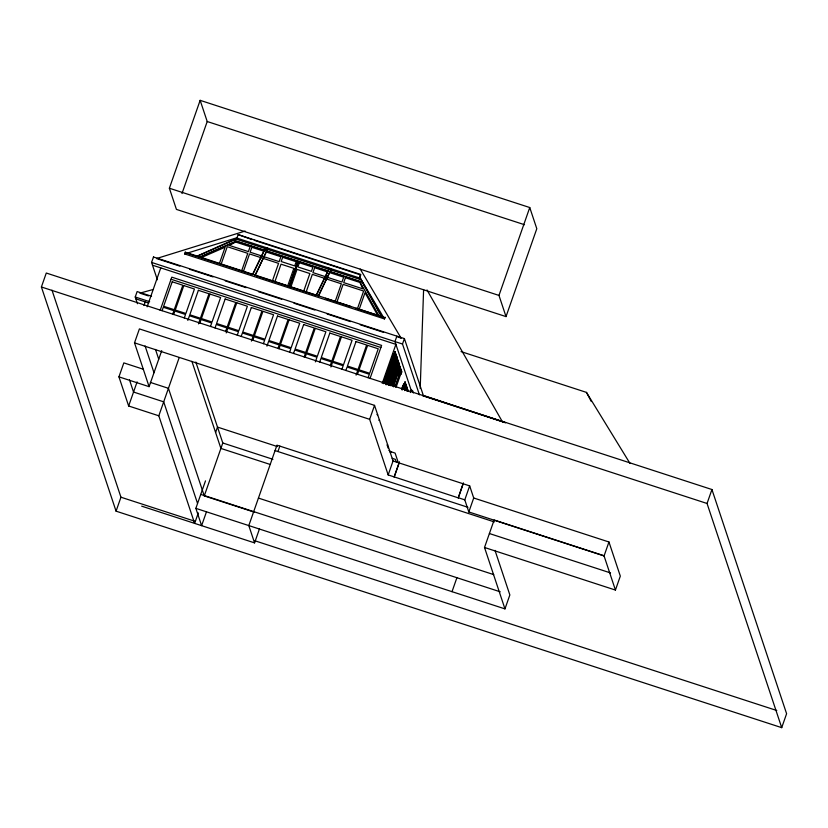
<?xml version="1.0" encoding="UTF-8"?>
<svg xmlns="http://www.w3.org/2000/svg" width="828" height="828" viewBox="0 0 828 828"><rect width="100%" height="100%" fill="white"/><g stroke="black" fill="none" stroke-linecap="round" stroke-linejoin="round"><path stroke-width="1.24" d="M420.2 388.467L423.605 289.5M265.084 249.062L265.302 247.986L267.775 248.783L255.21 275.455M328.778 269.773L328.985 268.696L331.107 269.39L318.542 296.051M41.4 286.985L46.285 273.033L711.935 489.524L786.6 713.705L781.715 727.657L116.065 511.166L41.4 286.985L707.05 503.476L781.715 727.657M169.378 188.225L200.148 100.343L529.754 207.538L536.803 228.714L506.022 316.606L176.426 209.401L169.378 188.225L498.974 295.42L506.022 316.606M137.469 303.731L135.233 296.993L137.127 291.57L151.555 296.258M157.361 279.771L151.576 262.424L153.48 256.99L404.406 338.6L423.336 395.442L505.577 422.735L422.642 395.763M181.984 193.535L207.207 121.519L200.148 100.343M198.306 512.925L194.642 523.389L158.81 415.801L128.65 405.989L118.942 376.854L123.827 362.892L143.13 369.174M143.917 305.532L145.2 301.878M118.942 376.854L149.102 386.666L134.509 342.854L139.404 328.902L374.535 405.368L393.052 460.968L388.166 474.93L458.277 497.866L463.111 483.759M147.125 306.836L160.767 267.889M160.166 310.345L171.789 277.163L381.615 345.4L370.002 378.593M128.65 405.989L137.096 381.884M162.071 310.738L163.292 307.25L173.911 310.697L172.69 314.195M385.092 317.155L384.471 318.935L184.665 253.948L185.286 252.167L385.289 317.755M173.683 314.516L174.905 311.017L185.524 314.474L184.302 317.973M149.102 386.666L161.719 350.648M116.065 511.166L120.95 497.214L51.998 290.183M187.832 320.415L189.467 315.758L200.086 319.215L198.451 323.872M158.81 415.801L179.096 357.872M219.472 263.304L225.112 247.21L201.566 257.477M199.858 323.034L201.08 319.536L211.699 322.992L210.478 326.48M221.242 263.873L227.255 246.692L247.779 253.358L241.755 270.549M200.314 257.032L234.697 242.035L235.048 240.741L327.981 270.963M234.697 242.035L235.048 240.741M328.737 267.951L329.233 269.442L237.419 239.571L236.922 238.091L238.143 234.603L360.563 274.42L360.201 278.343L381.667 316.679M237.419 239.571L237.781 238.526L197.561 256.069M215.021 327.96L216.243 324.462L226.862 327.919L225.64 331.417M243.515 271.129L249.538 253.937L278.56 263.366L272.536 280.557M226.22 332.908L227.855 328.24L238.474 331.697L237.253 335.195M241.186 336.468L242.407 332.98L253.026 336.427L251.401 341.095M215.601 432.516L217.495 427.093L277.421 446.582M252.799 340.246L254.02 336.758L264.639 340.204L263.418 343.703M274.999 281.365L281.023 264.173L293.857 268.344L287.834 285.536M206.503 511.704L201.618 525.656L195.853 508.361L205.489 480.871M254.413 512.201L204.268 495.9L222.794 442.99L195.832 362.033M266.947 346.145L268.582 341.488L279.202 344.945L277.98 348.433M289.024 286.55L297.863 261.306L266.481 251.091M289.521 285.577L297.863 261.306M289.448 286.685L298.287 261.441L361.039 281.851L330.424 271.76M289.945 285.712L298.287 261.441M291.011 286.571L297.035 269.379L309.869 273.55L303.845 290.742M278.974 348.764L280.195 345.266L290.814 348.723L289.593 352.21M306.319 291.549L312.342 274.358L341.353 283.797L335.33 300.988M293.526 353.494L294.747 349.996L305.366 353.452L304.145 356.951M305.139 357.272L306.36 353.773L316.979 357.23L315.354 361.888M277.939 451.55L279.843 446.126M337.099 301.558L343.113 284.366L363.637 291.042L357.613 308.233M141.691 506.167L254.569 542.878L259.454 528.926M319.701 362.012L320.922 358.514L331.542 361.96L330.32 365.459M330.455 269.835L359.838 279.388L359.342 277.908L360.563 274.42M359.631 278.767L359.994 277.711L381.749 316.772M359.838 279.388L360.201 278.343M330.9 366.949L332.535 362.291L343.154 365.738L341.933 369.236M360.987 281.696L360.635 282.99L379.131 315.954M359.373 308.803L365.013 292.708L377.289 314.63M345.866 370.52L347.087 367.021L357.706 370.478L356.081 375.136M357.479 374.297L358.7 370.799L369.319 374.256L368.098 377.744M388.166 474.93L369.65 419.33L374.535 405.368M382.225 383.405L395.898 344.365L152.507 265.198M384.637 378.644L385.889 375.063M383.664 382.236L386.624 373.583L388.28 378.572M387.049 372.372L392.482 357.054M383.664 383.654L394.852 351.703L397.078 357.437L396.343 359.528L395.287 359.176L393.786 354.684M396.343 359.528L394.48 353.908L395.204 351.817M384.823 383.374L393.838 357.82M384.896 383.571L387.318 376.647L388.084 378.934L386.065 384.709M386.148 384.658L394.677 360.315L393.01 355.326M386.5 384.264L395.287 359.176M387.214 384.492L395.991 359.414M388.705 381.108L391.634 372.745M387.773 384.368L394.987 363.761M388.156 384.927L397.264 358.917L399.479 364.651L398.754 366.742L397.688 366.4L396.198 361.908M419.413 394.821L402.501 344.034L404.406 338.6M398.754 366.742L396.881 361.132L397.616 359.031M389.098 385.237L396.043 365.427L395.277 363.15M389.17 385.455L396.115 365.645L396.871 367.922L390.744 385.403M390.712 385.713L397.078 367.539L395.422 362.55M390.992 385.537L397.688 366.4M391.696 385.765L398.403 366.628M393.611 381.108L397.378 370.364M392.7 384.337L397.678 370.313L398.444 372.6M392.648 386.117L399.655 366.111L401.88 371.844L401.145 373.935L400.079 373.583L398.589 369.091M401.145 373.935L399.272 368.315L400.007 366.224M393.528 386.831L398.641 372.227M395.204 386.893L399.469 374.722L397.813 369.733M395.484 386.728L400.079 373.583M396.188 386.955L401.528 371.731L399.655 366.111M401.828 388.632L403.081 385.051M401.818 389.274L403.101 385.62L404.757 390.609M402.118 390.06L404.944 381.998L407.169 387.721L406.434 389.822L405.378 389.47L403.505 383.85L404.561 384.202L406.434 389.822M404.561 384.202L405.296 382.112M406.082 389.698L406.817 387.607L404.944 381.998M406.941 391.354L407.324 389.139L408.069 391.385M410.274 392.534L411.133 390.091L394.977 341.581L396.871 336.158L397.078 336.768M394.159 476.876L399.365 462.024M394.211 477.031L399.417 462.179M498.974 295.42L529.754 207.538M458.277 497.866L463.421 482.869M604.254 555.805L494.14 519.994L484.515 547.484L615.432 590.064L604.067 555.94L468.814 511.963L464.787 499.843L469.673 485.891L393.052 460.968M468.814 511.963L473.709 498.001L469.673 485.891M452.016 591.678L456.901 577.716M195.853 508.361L504.966 608.89L509.851 594.939L495.009 550.382M604.067 555.94L608.953 541.988L473.709 498.001M615.432 590.064L620.317 576.112L608.953 541.988M707.05 503.476L711.935 489.524M252.385 274.73L265.302 247.986M253.296 273.488L264.525 250.222M254.858 275.538L267.775 248.783M316.068 295.441L328.985 268.696M316.42 295.358L328.209 270.942M318.19 296.134L331.107 269.39M196.339 256.473L237.574 237.895M200.262 256.877L234.655 241.879M245.109 231.064L156.533 258.533L179.852 266.119M184.665 253.948L237.46 237.574M153.408 289.417L139.88 293.143L148.429 295.917M207.207 121.519L524.507 224.719M251.784 239.52L238.143 234.603M254.237 240.306L360.739 274.948M236.922 238.091L359.342 277.908M235.1 240.886L264.07 250.315M263.635 251.132L251.857 247.303L250.149 252.198L279.16 261.638L280.878 256.742L267.165 252.281M327.226 271.822L314.661 267.734L312.943 272.619L341.964 282.058L343.672 277.173L329.554 272.578M187.915 253.554L252.312 274.503M256.007 275.703L315.996 295.213M325.445 298.287L351.093 306.629M355.978 308.223L381.625 316.565M461.051 351.6L586.462 392.389L629.963 463.359M189.674 269.307L212.993 276.894M225.257 280.889L246.123 287.668M258.398 291.663L281.717 299.25M293.992 303.234L314.847 310.024M327.122 314.009L350.441 321.595M360.263 324.793L383.581 332.37M398.071 337.089L401.042 338.052L400.845 337.441M151.576 262.424L402.501 344.034M171.054 279.253L380.89 347.501M393.414 353.566L394.48 353.908M397.078 357.437L394.852 351.703M399.479 364.651L397.264 358.917M135.233 296.993L149.651 301.682M135.844 298.846L148.729 303.038M411.133 390.091L412.541 390.557L413.348 392.958M376.978 414.59L377.682 414.828M378.851 420.21L379.555 420.438M134.509 342.854L369.65 419.33M387.752 445.04L387.038 444.812L388.166 448.186M388.912 450.432L389.615 450.66M389.771 451.105L391.468 452.44L390.06 451.984M391.271 451.829L395.101 453.082L398.299 462.676M392.172 458.308L395.349 459.343L396.136 461.703L397.647 462.459M150.344 382.422L168.436 388.311L204.268 495.9M458.226 497.711L464.787 499.843M467.955 507.305L276.956 445.185L248.804 525.583L254.569 542.878M275.062 450.608L494.337 521.93M222.794 442.99L272.94 459.302M489.4 533.532L610.526 572.924M269.814 464.332L220.9 448.424L191.889 361.329M258.429 498.083L493.757 574.622M200.749 494.399L500.226 591.803M120.95 497.214L194.642 521.174M254.817 540.746L776.778 710.507M360.232 269.069L401.042 338.052M359.89 277.39L384.471 318.935M426.979 289.945L502.368 421.69M586.462 392.389L591.295 401.528M484.515 547.484L504.966 608.89M407.676 389.253L408.432 391.499M392.886 355.905L393.642 358.193M398.506 372.797L399.272 375.094M402.967 386.19L403.733 388.477M386.49 374.152L387.256 376.44M267.527 248.048L268.024 249.528M185.286 252.167L185.482 252.768M153.48 256.99L153.687 257.601M155.488 349.437L158.728 359.166M145.076 345.928L153.987 372.704M197.499 503.32L163.696 401.839L133.536 392.037L129.489 379.897M172.214 281.789L163.633 306.267L174.253 309.713L182.833 285.246L172.214 281.789M183.826 285.567L175.257 310.045L185.876 313.491L194.445 289.024L183.826 285.567M198.378 290.307L189.809 314.775L200.428 318.231L208.998 293.754L198.378 290.307M209.991 294.085L201.421 318.552L212.04 322.009L220.61 297.531L209.991 294.085M235.68 242.045L229.263 245.398L248.39 251.619L250.097 246.734L235.68 242.045M225.154 299.011L216.584 323.489L227.203 326.936L235.773 302.468L225.154 299.011M236.767 302.789L228.197 327.257L238.816 330.714L247.386 306.246L236.767 302.789M251.329 307.519L242.759 331.997L253.378 335.454L261.948 310.976L251.329 307.519M262.942 311.297L254.372 335.775L264.991 339.221L273.561 314.754L262.942 311.297M282.638 257.322L281.168 261.513L294.706 265.912L296.176 261.72L282.638 257.322M277.494 316.037L268.924 340.505L279.543 343.962L288.113 319.484L277.494 316.037M299.353 262.755L297.883 266.947L311.431 271.346L312.901 267.154L299.353 262.755M289.107 319.815L280.537 344.282L291.156 347.739L299.726 323.262L289.107 319.815M303.669 324.545L295.099 349.023L305.718 352.469L314.288 328.002L303.669 324.545M315.282 328.323L306.712 352.8L317.331 356.247L325.901 331.78L315.282 328.323M345.431 277.742L343.724 282.627L362.85 288.848L359.859 282.431L345.431 277.742M329.834 333.053L321.264 357.53L331.883 360.987L340.453 336.51L329.834 333.053M341.446 336.83L332.877 361.308L343.496 364.765L352.066 340.287L341.446 336.83M356.009 341.571L347.439 366.038L358.058 369.495L366.628 345.017L356.009 341.571M367.622 345.348L359.052 369.816L369.671 373.273L378.241 348.795L367.622 345.348M393.714 358.389L387.649 375.715L388.415 378.003L394.47 360.687L393.714 358.389"/></g></svg>
